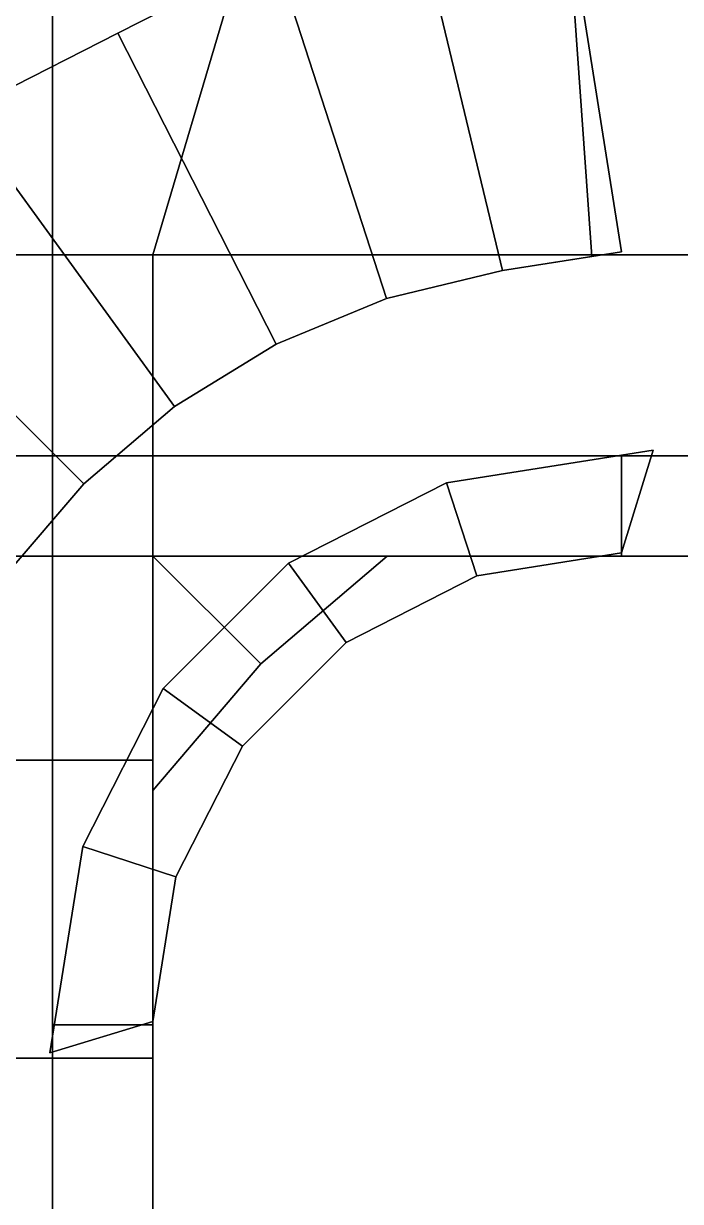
# Model space of a CAD drawing. Header units: millimetres. Extents: x -40.9 to 0, y -39.3 to 53.8.
# Drawn here: x -24.93 to -15.12, y 21.37 to 38.96 of the extents above; entities that cross this region are included whole.
import ezdxf

# ---------------------------------------------------------------- set-up
doc = ezdxf.new("R2010")
doc.units = ezdxf.units.MM
for name, color, linetype in [('CUBE2', 7, 'Continuous'), ('TUBE5_COP1', 7, 'Continuous'), ('TUBE5_EXT7', 7, 'Continuous')]:
    doc.layers.add(name, color=color, linetype=linetype)

msp = doc.modelspace()

# ---------------------------------------------------------------- linework, layer by layer
at = {"layer": 'CUBE2'}
for points, invisible_edges in [([(0, 35.507, 17.966), (-7.667, 53.767, 17.966), (-21, 42.267, 17.966)], 15), ([(0, 35.507, -14.034), (-21, 42.267, -14.034), (-7.667, 53.767, -14.034)], 15), ([(-27.5, 35.507, 17.966), (-24.5, 35.507, 17.966), (-24.5, 42.267, 17.966)], 12), ([(-24.5, 42.267, 17.966), (-27.5, 42.267, 17.966), (-27.5, 35.507, 17.966)], 12), ([(-27.5, 42.267, -14.034), (-24.5, 42.267, -14.034), (-24.5, 35.507, -14.034)], 12), ([(-27.5, 42.267, -14.034), (-24.5, 35.507, -14.034), (-27.5, 35.507, -14.034)], 1), ([(-24.5, 42.267, 17.966), (-24.5, 35.507, 17.966), (-23, 35.507, 17.966)], 12), ([(-24.5, 42.267, 17.966), (-23, 35.507, 17.966), (-21, 42.267, 17.966)], 1), ([(-24.5, 42.267, -14.034), (-21, 42.267, -14.034), (-23, 35.507, -14.034)], 12), ([(-24.5, 42.267, -14.034), (-23, 35.507, -14.034), (-24.5, 35.507, -14.034)], 1), ([(-21, 42.267, 17.966), (-23, 35.507, 17.966), (0, 35.507, 17.966)], 12), ([(0, 35.507, -14.034), (-23, 35.507, -14.034), (-21, 42.267, -14.034)], 12), ([(-24.5, 32.507, 15.466), (-24.5, 35.507, 15.466), (-27.5, 32.507, 15.466)], 2), ([(-24.5, 35.507, 15.466), (-27.5, 35.507, 15.466), (-27.5, 32.507, 15.466)], 12), ([(-27.5, 35.507, -14.034), (-24.5, 35.507, -14.034), (-24.5, 32.507, -14.034)], 12), ([(-27.5, 35.507, -14.034), (-24.5, 32.507, -14.034), (-27.5, 32.507, -14.034)], 1), ([(-27.5, 35.507, 17.966), (-27.5, 35.507, 15.466), (-24.5, 35.507, 17.966)], 2), ([(-27.5, 35.507, 15.466), (-24.5, 35.507, 15.466), (-24.5, 35.507, 17.966)], 12), ([(-24.5, 32.507, 15.466), (-23, 32.507, 15.466), (-23, 35.507, 15.466)], 12), ([(-23, 35.507, 15.466), (-24.5, 35.507, 15.466), (-24.5, 32.507, 15.466)], 12), ([(-24.5, 35.507, -14.034), (-23, 35.507, -14.034), (-23, 32.507, -14.034)], 12), ([(-24.5, 35.507, -14.034), (-23, 32.507, -14.034), (-24.5, 32.507, -14.034)], 1), ([(-24.5, 35.507, 15.466), (-23, 35.507, 15.466), (-23, 35.507, 17.966)], 12), ([(-24.5, 35.507, 15.466), (-23, 35.507, 17.966), (-24.5, 35.507, 17.966)], 1), ([(-23, 32.507, 15.466), (0, 32.507, 15.466), (0, 35.507, 15.466)], 12), ([(0, 35.507, 15.466), (-23, 35.507, 15.466), (-23, 32.507, 15.466)], 12), ([(-23, 35.507, -14.034), (0, 35.507, -14.034), (0, 32.507, -14.034)], 12), ([(-23, 35.507, -14.034), (0, 32.507, -14.034), (-23, 32.507, -14.034)], 1), ([(-23, 35.507, 15.466), (0, 35.507, 15.466), (0, 35.507, 17.966)], 12), ([(-23, 35.507, 15.466), (0, 35.507, 17.966), (-23, 35.507, 17.966)], 1), ([(-27.5, 31.007, 15.466), (-24.5, 31.007, 15.466), (-24.5, 32.507, 15.466)], 12), ([(-24.5, 32.507, 15.466), (-27.5, 32.507, 15.466), (-27.5, 31.007, 15.466)], 12), ([(-27.5, 32.507, -14.034), (-24.5, 32.507, -14.034), (-24.5, 31.007, -14.034)], 12), ([(-27.5, 32.507, -14.034), (-24.5, 31.007, -14.034), (-27.5, 31.007, -14.034)], 1), ([(-24.5, 31.007, 15.466), (-23, 31.007, 15.466), (-23, 32.507, 15.466)], 12), ([(-23, 32.507, 15.466), (-24.5, 32.507, 15.466), (-24.5, 31.007, 15.466)], 12), ([(-24.5, 32.507, -14.034), (-23, 32.507, -14.034), (-23, 31.007, -14.034)], 12), ([(-24.5, 32.507, -14.034), (-23, 31.007, -14.034), (-24.5, 31.007, -14.034)], 1), ([(-24.5, 32.507, 15.466), (-24.5, 31.007, 15.466), (-24.5, 31.007, 15.466)], 12), ([(-24.5, 31.007, 15.466), (-24.5, 32.507, 15.466), (-24.5, 32.507, 15.466)], 12), ([(-23, 32.507, 15.466), (-23, 32.507, 15.466), (-24.5, 32.507, 15.466)], 2), ([(-23, 32.507, 15.466), (-24.5, 32.507, 15.466), (-24.5, 32.507, 15.466)], 12), ([(-23, 32.507, 15.466), (-23, 31.007, 15.466), (-19.5, 31.007, 15.466)], 14), ([(-23, 32.507, 15.466), (-19.5, 31.007, 15.466), (-16, 32.507, 15.466)], 3), ([(-23, 32.507, -14.034), (0, 32.507, -14.034), (0, 31.007, -14.034)], 12), ([(-23, 32.507, -14.034), (0, 31.007, -14.034), (-23, 31.007, -14.034)], 1), ([(-16, 32.507, 15.466), (0, 32.507, 15.466), (-23, 32.507, 15.466)], 2), ([(0, 32.507, 15.466), (0, 32.507, 15.466), (-23, 32.507, 15.466)], 14), ([(0, 32.507, 15.466), (-23, 32.507, 15.466), (-23, 32.507, 15.466)], 12), ([(-16, 31.007, 15.466), (-16, 32.507, 15.466), (-19.5, 31.007, 15.466)], 14), ([(-16, 32.507, 17.966), (-11.5, 31.007, 17.966), (-5.75, 31.007, 17.966)], 13), ([(-16, 32.507, 17.966), (-5.75, 31.007, 17.966), (0, 32.507, 17.966)], 3), ([(-11.5, 31.007, 17.966), (-16, 32.507, 17.966), (-16, 31.007, 17.966)], 1), ([(0, 32.507, 15.466), (-16, 32.507, 15.466), (-16, 32.507, 17.966)], 12), ([(0, 32.507, 15.466), (-16, 32.507, 17.966), (0, 32.507, 17.966)], 1), ([(-16, 31.007, 17.966), (-16, 32.507, 17.966), (-16, 32.507, 15.466)], 12), ([(-16, 32.507, 15.466), (-16, 31.007, 15.466), (-16, 31.007, 17.966)], 12), ([(-27.5, 31.007, 15.466), (-27.5, 8.757, 15.466), (-24.5, 24.007, 15.466)], 14), ([(-27.5, 31.007, 15.466), (-24.5, 24.007, 15.466), (-24.5, 31.007, 15.466)], 1), ([(-27.5, 31.007, -14.034), (-24.5, 31.007, -14.034), (-24.5, 27.96, -14.034)], 12), ([(-27.5, 31.007, -14.034), (-24.5, 27.96, -14.034), (-27.5, 27.96, -14.034)], 1), ([(-24.5, 31.007, -14.034), (-23, 31.007, -14.034), (-23, 27.96, -14.034)], 12), ([(-24.5, 31.007, -14.034), (-23, 27.96, -14.034), (-24.5, 27.96, -14.034)], 1), ([(-24.5, 31.007, 15.466), (-24.5, 24.007, 15.466), (-23, 27.507, 15.466)], 14), ([(-24.5, 31.007, 15.466), (-23, 27.507, 15.466), (-23, 31.007, 15.466)], 3), ([(-24.5, 31.007, 15.466), (-24.5, 24.007, 15.466), (-24.5, 24.007, 15.466)], 12), ([(-24.5, 24.007, 15.466), (-24.5, 31.007, 15.466), (-24.5, 31.007, 15.466)], 12), ([(-23, 31.007, 15.466), (-21.39, 29.397, 15.466), (-19.5, 31.007, 15.466)], 12), ([(0, 31.007, -14.034), (0, -15.993, -14.034), (-23, 5.71, -14.034)], 14), ([(0, 31.007, -14.034), (-23, 5.71, -14.034), (-23, 10.16, -14.034)], 13), ([(0, 31.007, -14.034), (-23, 10.16, -14.034), (-23, 14.61, -14.034)], 13), ([(0, 31.007, -14.034), (-23, 14.61, -14.034), (-23, 19.06, -14.034)], 13), ([(0, 31.007, -14.034), (-23, 19.06, -14.034), (-23, 23.51, -14.034)], 13), ([(-23, 23.51, -14.034), (-23, 27.96, -14.034), (0, 31.007, -14.034)], 14), ([(-23, 27.96, -14.034), (-23, 31.007, -14.034), (0, 31.007, -14.034)], 12), ([(-16, 31.007, -8.034), (-21.39, 29.397, -8.034), (-23, 24.007, -8.034)], 15), ([(-16, 31.007, -8.034), (-23, 24.007, -8.034), (-23, 21.66, -8.034)], 13), ([(-23, 21.66, -8.034), (-11.5, 31.007, -8.034), (-16, 31.007, -8.034)], 13), ([(-23, 21.66, -8.034), (-23, 17.91, -8.034), (-11.5, 31.007, -8.034)], 14), ([(-23, 17.91, -8.034), (-5.75, 31.007, -8.034), (-11.5, 31.007, -8.034)], 13), ([(-23, 17.91, -8.034), (-23, 14.16, -8.034), (-5.75, 31.007, -8.034)], 14), ([(-23, 14.16, -8.034), (-23, 10.41, -8.034), (-5.75, 31.007, -8.034)], 14), ([(-23, 10.41, -8.034), (0, 31.007, -8.034), (-5.75, 31.007, -8.034)], 13), ([(-23, 10.41, -8.034), (-23, 6.66, -8.034), (0, 31.007, -8.034)], 14), ([(-23, 6.66, -8.034), (0, -15.993, -8.034), (0, 31.007, -8.034)], 13), ([(-23, 27.507, 15.466), (-21.39, 29.397, 15.466), (-23, 31.007, 15.466)], 12), ([(-16, 31.007, -8.034), (-19.5, 31.007, -8.034), (-21.39, 29.397, -8.034)], 12), ([(-21.39, 29.397, -8.034), (-19.5, 31.007, -8.034), (-19.5, 31.007, 5.966)], 12), ([(-21.39, 29.397, -8.034), (-19.5, 31.007, 5.966), (-21.39, 29.397, 5.966)], 1), ([(-21.39, 29.397, 5.966), (-19.5, 31.007, 5.966), (-19.5, 31.007, 15.466)], 12), ([(-21.39, 29.397, 5.966), (-19.5, 31.007, 15.466), (-21.39, 29.397, 15.466)], 1), ([(-19.5, 31.007, 15.466), (-16, 31.007, 15.466), (-16, 31.007, 15.466)], 12), ([(-16, 31.007, 15.466), (-19.5, 31.007, 15.466), (-19.5, 31.007, 5.966)], 12), ([(-19.5, 31.007, 5.966), (-16, 31.007, 5.966), (-16, 31.007, 15.466)], 12), ([(-16, 31.007, 5.966), (-19.5, 31.007, 5.966), (-19.5, 31.007, -8.034)], 12), ([(-19.5, 31.007, -8.034), (-16, 31.007, -8.034), (-16, 31.007, 5.966)], 12), ([(-16, 31.007, 15.466), (-16, 31.007, 15.466), (-11.5, 31.007, 15.466)], 2), ([(-16, 31.007, 15.466), (-16, 31.007, 5.966), (-11.5, 31.007, 15.466)], 14), ([(-16, 31.007, 5.966), (-11.5, 31.007, 5.966), (-11.5, 31.007, 15.466)], 12), ([(-11.5, 31.007, 17.966), (-16, 31.007, 17.966), (-16, 31.007, 15.466)], 12), ([(-16, 31.007, 15.466), (-11.5, 31.007, 15.466), (-11.5, 31.007, 17.966)], 12), ([(-16, 31.007, 5.966), (-16, 31.007, -8.034), (-11.5, 31.007, 5.966)], 2), ([(-16, 31.007, -8.034), (-11.5, 31.007, -8.034), (-11.5, 31.007, 5.966)], 12), ([(-21.39, 29.397, -8.034), (-23, 27.507, -8.034), (-23, 24.007, -8.034)], 12), ([(-21.39, 29.397, 15.466), (-23, 27.507, 15.466), (-23, 27.507, 5.966)], 12), ([(-23, 27.507, 5.966), (-21.39, 29.397, 5.966), (-21.39, 29.397, 15.466)], 12), ([(-21.39, 29.397, 5.966), (-23, 27.507, 5.966), (-23, 27.507, -8.034)], 12), ([(-23, 27.507, -8.034), (-21.39, 29.397, -8.034), (-21.39, 29.397, 5.966)], 12), ([(-27.5, 27.96, -14.034), (-24.5, 27.96, -14.034), (-24.5, 23.51, -14.034)], 12), ([(-27.5, 27.96, -14.034), (-24.5, 23.51, -14.034), (-27.5, 23.51, -14.034)], 1), ([(-24.5, 27.96, -14.034), (-23, 27.96, -14.034), (-23, 23.51, -14.034)], 12), ([(-24.5, 27.96, -14.034), (-23, 23.51, -14.034), (-24.5, 23.51, -14.034)], 1), ([(-23, 24.007, 15.466), (-23, 27.507, 15.466), (-24.5, 24.007, 15.466)], 14), ([(-23, 24.007, -8.034), (-23, 27.507, -8.034), (-23, 27.507, 5.966)], 12), ([(-23, 24.007, -8.034), (-23, 27.507, 5.966), (-23, 24.007, 5.966)], 1), ([(-23, 24.007, 5.966), (-23, 27.507, 5.966), (-23, 27.507, 15.466)], 12), ([(-23, 24.007, 5.966), (-23, 27.507, 15.466), (-23, 24.007, 15.466)], 1), ([(-27.5, 8.757, 15.466), (-24.5, -15.993, 15.466), (-24.5, 24.007, 15.466)], 13), ([(-23, 1.34, 17.966), (-23, 24.007, 17.966), (-24.5, 5.257, 17.966)], 14), ([(-23, 24.007, 17.966), (-24.5, 24.007, 17.966), (-24.5, 5.257, 17.966)], 12), ([(-24.5, 24.007, 15.466), (-23, 24.007, 15.466), (-23, 24.007, 15.466)], 12), ([(-24.5, -15.993, 15.466), (-24.5, 24.007, 15.466), (-24.5, 24.007, 15.466)], 12), ([(-24.5, -15.993, 15.466), (-24.5, 24.007, 15.466), (-24.5, -15.993, 15.466)], 1), ([(-24.5, 24.007, 17.966), (-23, 24.007, 17.966), (-23, 24.007, 15.466)], 12), ([(-23, 24.007, 15.466), (-24.5, 24.007, 15.466), (-24.5, 24.007, 17.966)], 12), ([(-24.5, 5.257, 17.966), (-24.5, 24.007, 17.966), (-24.5, 24.007, 15.466)], 12), ([(-24.5, 5.257, 17.966), (-24.5, 24.007, 15.466), (-24.5, -15.993, 15.466)], 13), ([(-23, 5.257, 5.966), (-23, 24.007, 5.966), (-23, 24.007, 15.466)], 12), ([(-23, 5.257, 5.966), (-23, 24.007, 15.466), (-23, -15.993, 15.466)], 13), ([(-23, 14.16, -8.034), (-23, 17.91, -8.034), (-23, 24.007, 5.966)], 14), ([(-23, 14.16, -8.034), (-23, 24.007, 5.966), (-23, 5.257, 5.966)], 13), ([(-23, 17.91, -8.034), (-23, 21.66, -8.034), (-23, 24.007, 5.966)], 14), ([(-23, 21.66, -8.034), (-23, 24.007, -8.034), (-23, 24.007, 5.966)], 12), ([(-23, -15.993, 15.466), (-23, 24.007, 15.466), (-23, 24.007, 15.466)], 12), ([(-23, 24.007, 15.466), (-23, 1.34, 15.466), (-23, -15.993, 15.466)], 12), ([(-23, -15.993, 15.466), (-23, -15.993, 15.466), (-23, 24.007, 15.466)], 14), ([(-23, 24.007, 17.966), (-23, 1.34, 17.966), (-23, 1.34, 15.466)], 12), ([(-23, 1.34, 15.466), (-23, 24.007, 15.466), (-23, 24.007, 17.966)], 12), ([(-27.5, 23.51, -14.034), (-24.5, 23.51, -14.034), (-24.5, 19.06, -14.034)], 12), ([(-27.5, 23.51, -14.034), (-24.5, 19.06, -14.034), (-27.5, 19.06, -14.034)], 1), ([(-24.5, 23.51, -14.034), (-23, 23.51, -14.034), (-23, 19.06, -14.034)], 12), ([(-24.5, 23.51, -14.034), (-23, 19.06, -14.034), (-24.5, 19.06, -14.034)], 1)]:
    msp.add_3dface(points, dxfattribs=dict(at, invisible_edges=invisible_edges))
at = {"layer": 'TUBE5_COP1'}
for points, invisible_edges in [([(-15.531, 32.592, 17.966), (-15.531, 32.592, -8.334), (-18.615, 32.103, 17.966)], 2), ([(-15.531, 32.592, -8.334), (-18.615, 32.103, -8.334), (-18.615, 32.103, 17.966)], 12), ([(-16, 31.055, 17.966), (-15.531, 32.592, 17.966), (-18.615, 32.103, 17.966)], 12), ([(-18.615, 32.103, -8.334), (-15.531, 32.592, -8.334), (-16, 31.055, -8.334)], 12), ([(-15.531, 32.592, 17.966), (-16, 31.055, 17.966), (-16, 31.055, -8.334)], 12), ([(-16, 31.055, -8.334), (-15.531, 32.592, -8.334), (-15.531, 32.592, 17.966)], 12), ([(-18.615, 32.103, 17.966), (-18.615, 32.103, -8.334), (-20.974, 30.901, 17.966)], 2), ([(-18.615, 32.103, -8.334), (-20.974, 30.901, -8.334), (-20.974, 30.901, 17.966)], 12), ([(-18.163, 30.712, 17.966), (-18.615, 32.103, 17.966), (-20.974, 30.901, 17.966)], 12), ([(-20.974, 30.901, -8.334), (-18.615, 32.103, -8.334), (-18.163, 30.712, -8.334)], 12), ([(-18.615, 32.103, 17.966), (-18.163, 30.712, 17.966), (-16, 31.055, 17.966)], 12), ([(-16, 31.055, -8.334), (-18.163, 30.712, -8.334), (-18.615, 32.103, -8.334)], 12), ([(-18.163, 30.712, 17.966), (-18.163, 30.712, -8.334), (-16, 31.055, 17.966)], 2), ([(-18.163, 30.712, -8.334), (-16, 31.055, -8.334), (-16, 31.055, 17.966)], 12), ([(-20.974, 30.901, 17.966), (-20.974, 30.901, -8.334), (-22.846, 29.029, 17.966)], 2), ([(-20.974, 30.901, -8.334), (-22.846, 29.029, -8.334), (-22.846, 29.029, 17.966)], 12), ([(-20.974, 30.901, 17.966), (-22.846, 29.029, 17.966), (-21.663, 28.169, 17.966)], 12), ([(-22.846, 29.029, -8.334), (-20.974, 30.901, -8.334), (-20.114, 29.718, -8.334)], 12), ([(-21.663, 28.169, 17.966), (-20.114, 29.718, 17.966), (-20.974, 30.901, 17.966)], 12), ([(-20.974, 30.901, 17.966), (-20.114, 29.718, 17.966), (-18.163, 30.712, 17.966)], 12), ([(-18.163, 30.712, -8.334), (-20.114, 29.718, -8.334), (-20.974, 30.901, -8.334)], 12), ([(-20.114, 29.718, 17.966), (-20.114, 29.718, -8.334), (-18.163, 30.712, 17.966)], 2), ([(-20.114, 29.718, -8.334), (-18.163, 30.712, -8.334), (-18.163, 30.712, 17.966)], 12), ([(-20.114, 29.718, -8.334), (-21.663, 28.169, -8.334), (-22.846, 29.029, -8.334)], 12), ([(-21.663, 28.169, 17.966), (-21.663, 28.169, -8.334), (-20.114, 29.718, 17.966)], 2), ([(-21.663, 28.169, -8.334), (-20.114, 29.718, -8.334), (-20.114, 29.718, 17.966)], 12), ([(-22.846, 29.029, 17.966), (-22.846, 29.029, -8.334), (-24.048, 26.67, 17.966)], 2), ([(-22.846, 29.029, -8.334), (-24.048, 26.67, -8.334), (-24.048, 26.67, 17.966)], 12), ([(-22.846, 29.029, 17.966), (-24.048, 26.67, 17.966), (-22.657, 26.218, 17.966)], 12), ([(-24.048, 26.67, -8.334), (-22.846, 29.029, -8.334), (-21.663, 28.169, -8.334)], 12), ([(-22.657, 26.218, 17.966), (-21.663, 28.169, 17.966), (-22.846, 29.029, 17.966)], 12), ([(-21.663, 28.169, -8.334), (-22.657, 26.218, -8.334), (-24.048, 26.67, -8.334)], 12), ([(-22.657, 26.218, 17.966), (-22.657, 26.218, -8.334), (-21.663, 28.169, 17.966)], 2), ([(-22.657, 26.218, -8.334), (-21.663, 28.169, -8.334), (-21.663, 28.169, 17.966)], 12), ([(-24.048, 26.67, 17.966), (-24.048, 26.67, -8.334), (-24.537, 23.586, 17.966)], 2), ([(-24.048, 26.67, -8.334), (-24.537, 23.586, -8.334), (-24.537, 23.586, 17.966)], 12), ([(-24.048, 26.67, 17.966), (-24.537, 23.586, 17.966), (-23, 24.055, 17.966)], 12), ([(-24.048, 26.67, -8.334), (-23, 24.055, -8.334), (-24.537, 23.586, -8.334)], 1), ([(-24.048, 26.67, 17.966), (-23, 24.055, 17.966), (-22.657, 26.218, 17.966)], 1), ([(-24.048, 26.67, -8.334), (-22.657, 26.218, -8.334), (-23, 24.055, -8.334)], 12), ([(-23, 24.055, 17.966), (-23, 24.055, -8.334), (-22.657, 26.218, 17.966)], 2), ([(-23, 24.055, -8.334), (-22.657, 26.218, -8.334), (-22.657, 26.218, 17.966)], 12), ([(-24.537, 23.586, -8.334), (-23, 24.055, -8.334), (-23, 24.055, 17.966)], 12), ([(-24.537, 23.586, -8.334), (-23, 24.055, 17.966), (-24.537, 23.586, 17.966)], 1)]:
    msp.add_3dface(points, dxfattribs=dict(at, invisible_edges=invisible_edges))
at = {"layer": 'TUBE5_EXT7'}
for points, invisible_edges in [([(-16.444, 35.485, 17.966), (-16.815, 40.704, 17.966), (-19, 40.358, 17.966)], 12), ([(-19, 40.358, -8.334), (-16.815, 40.704, -8.334), (-16.444, 35.485, -8.113)], 12), ([(-16.444, 35.485, 17.966), (-16.815, 40.704, 17.966), (-19, 40.358, 17.966)], 12), ([(-19, 40.358, -8.334), (-16.815, 40.704, -8.334), (-16.444, 35.485, -8.113)], 12), ([(-16.444, 35.485, -8.113), (-16.815, 40.704, -8.334), (-16.815, 40.704, 4.816)], 12), ([(-16.444, 35.485, -8.113), (-16.815, 40.704, 4.816), (-16, 35.555, 4.816)], 1), ([(-16.815, 40.704, 17.966), (-16.444, 35.485, 17.966), (-16, 35.555, 4.816)], 12), ([(-16.815, 40.704, 17.966), (-16, 35.555, 4.816), (-16.815, 40.704, 4.816)], 1), ([(-16.444, 35.485, -8.113), (-16.815, 40.704, -8.334), (-16.815, 40.704, 4.816)], 12), ([(-16.444, 35.485, -8.113), (-16.815, 40.704, 4.816), (-16, 35.555, 4.816)], 1), ([(-16.815, 40.704, 17.966), (-16.444, 35.485, 17.966), (-16, 35.555, 4.816)], 12), ([(-16.815, 40.704, 17.966), (-16, 35.555, 4.816), (-16.815, 40.704, 4.816)], 1), ([(-19, 40.358, -8.334), (-19.51, 34.858, -8.334), (-21.185, 40.012, -8.334)], 1), ([(-19, 40.358, 17.966), (-21.185, 40.012, 17.966), (-19.51, 34.858, 17.966)], 12), ([(-19, 40.358, -8.334), (-19.51, 34.858, -8.334), (-21.185, 40.012, -8.334)], 1), ([(-19, 40.358, 17.966), (-21.185, 40.012, 17.966), (-19.51, 34.858, 17.966)], 12), ([(-19, 40.358, -8.334), (-17.777, 35.274, -8.334), (-19.51, 34.858, -8.334)], 12), ([(-19, 40.358, 17.966), (-19.51, 34.858, 17.966), (-17.777, 35.274, 17.966)], 1), ([(-19, 40.358, -8.334), (-17.777, 35.274, -8.334), (-19.51, 34.858, -8.334)], 12), ([(-19, 40.358, 17.966), (-19.51, 34.858, 17.966), (-17.777, 35.274, 17.966)], 1), ([(-16.444, 35.485, 17.966), (-19, 40.358, 17.966), (-17.777, 35.274, 17.966)], 1), ([(-17.777, 35.274, -8.334), (-19, 40.358, -8.334), (-16.444, 35.485, -8.113)], 2), ([(-16.444, 35.485, 17.966), (-19, 40.358, 17.966), (-17.777, 35.274, 17.966)], 1), ([(-17.777, 35.274, -8.334), (-19, 40.358, -8.334), (-16.444, 35.485, -8.113)], 2), ([(-23.523, 38.82, 17.966), (-21.185, 40.012, 17.966), (-21.185, 40.012, -8.334)], 12), ([(-23.523, 38.82, 17.966), (-21.185, 40.012, -8.334), (-23.523, 38.82, -8.334)], 13), ([(-19.51, 34.858, 17.966), (-21.185, 40.012, 17.966), (-23.523, 38.82, 17.966)], 12), ([(-23.523, 38.82, -8.334), (-21.185, 40.012, -8.334), (-19.51, 34.858, -8.334)], 12), ([(-23.523, 38.82, 17.966), (-21.185, 40.012, 17.966), (-21.185, 40.012, -8.334)], 12), ([(-23.523, 38.82, 17.966), (-21.185, 40.012, -8.334), (-23.523, 38.82, -8.334)], 13), ([(-19.51, 34.858, 17.966), (-21.185, 40.012, 17.966), (-23.523, 38.82, 17.966)], 12), ([(-23.523, 38.82, -8.334), (-21.185, 40.012, -8.334), (-19.51, 34.858, -8.334)], 12), ([(-23.523, 38.82, 17.966), (-23.523, 38.82, -8.334), (-25.862, 37.629, 17.966)], 3), ([(-23.523, 38.82, -8.334), (-25.862, 37.629, -8.334), (-25.862, 37.629, 17.966)], 12), ([(-23.523, 38.82, -8.334), (-22.677, 33.245, -8.334), (-25.862, 37.629, -8.334)], 1), ([(-23.523, 38.82, 17.966), (-25.862, 37.629, 17.966), (-22.677, 33.245, 17.966)], 12), ([(-23.523, 38.82, 17.966), (-23.523, 38.82, -8.334), (-25.862, 37.629, 17.966)], 3), ([(-23.523, 38.82, -8.334), (-25.862, 37.629, -8.334), (-25.862, 37.629, 17.966)], 12), ([(-23.523, 38.82, -8.334), (-22.677, 33.245, -8.334), (-25.862, 37.629, -8.334)], 1), ([(-23.523, 38.82, 17.966), (-25.862, 37.629, 17.966), (-22.677, 33.245, 17.966)], 12), ([(-19.51, 34.858, 17.966), (-23.523, 38.82, 17.966), (-21.157, 34.175, 17.966)], 1), ([(-23.523, 38.82, -8.334), (-21.157, 34.175, -8.334), (-22.677, 33.245, -8.334)], 12), ([(-23.523, 38.82, 17.966), (-22.677, 33.245, 17.966), (-21.157, 34.175, 17.966)], 1), ([(-21.157, 34.175, -8.334), (-23.523, 38.82, -8.334), (-19.51, 34.858, -8.334)], 2), ([(-19.51, 34.858, 17.966), (-23.523, 38.82, 17.966), (-21.157, 34.175, 17.966)], 1), ([(-23.523, 38.82, -8.334), (-21.157, 34.175, -8.334), (-22.677, 33.245, -8.334)], 12), ([(-23.523, 38.82, 17.966), (-22.677, 33.245, 17.966), (-21.157, 34.175, 17.966)], 1), ([(-21.157, 34.175, -8.334), (-23.523, 38.82, -8.334), (-19.51, 34.858, -8.334)], 2), ([(-22.677, 33.245, 17.966), (-25.862, 37.629, 17.966), (-27.718, 35.773, 17.966)], 12), ([(-27.718, 35.773, -8.334), (-25.862, 37.629, -8.334), (-22.677, 33.245, -8.334)], 12), ([(-22.677, 33.245, 17.966), (-25.862, 37.629, 17.966), (-27.718, 35.773, 17.966)], 12), ([(-27.718, 35.773, -8.334), (-25.862, 37.629, -8.334), (-22.677, 33.245, -8.334)], 12), ([(-22.677, 33.245, 17.966), (-27.718, 35.773, 17.966), (-24.032, 32.087, 17.966)], 1), ([(-27.718, 35.773, -8.334), (-24.032, 32.087, -8.334), (-25.19, 30.732, -8.334)], 12), ([(-27.718, 35.773, 17.966), (-25.19, 30.732, 17.966), (-24.032, 32.087, 17.966)], 1), ([(-24.032, 32.087, -8.334), (-27.718, 35.773, -8.334), (-22.677, 33.245, -8.334)], 2), ([(-22.677, 33.245, 17.966), (-27.718, 35.773, 17.966), (-24.032, 32.087, 17.966)], 1), ([(-27.718, 35.773, -8.334), (-24.032, 32.087, -8.334), (-25.19, 30.732, -8.334)], 12), ([(-27.718, 35.773, 17.966), (-25.19, 30.732, 17.966), (-24.032, 32.087, 17.966)], 1), ([(-24.032, 32.087, -8.334), (-27.718, 35.773, -8.334), (-22.677, 33.245, -8.334)], 2), ([(-17.777, 35.274, 4.816), (-16, 35.555, 4.816), (-16.444, 35.485, 17.966)], 12), ([(-16, 35.555, 4.816), (-17.777, 35.274, 4.816), (-16.444, 35.485, -8.113)], 2), ([(-17.777, 35.274, 4.816), (-16, 35.555, 4.816), (-16.444, 35.485, 17.966)], 12), ([(-16, 35.555, 4.816), (-17.777, 35.274, 4.816), (-16.444, 35.485, -8.113)], 2), ([(-17.777, 35.274, 17.966), (-17.777, 35.274, 4.816), (-16.444, 35.485, 17.966)], 2), ([(-17.777, 35.274, 4.816), (-17.777, 35.274, -8.334), (-16.444, 35.485, -8.113)], 12), ([(-17.777, 35.274, 17.966), (-17.777, 35.274, 4.816), (-16.444, 35.485, 17.966)], 2), ([(-17.777, 35.274, 4.816), (-17.777, 35.274, -8.334), (-16.444, 35.485, -8.113)], 12), ([(-19.51, 34.858, 17.966), (-19.51, 34.858, 4.816), (-17.777, 35.274, 17.966)], 2), ([(-19.51, 34.858, 4.816), (-17.777, 35.274, 4.816), (-17.777, 35.274, 17.966)], 12), ([(-19.51, 34.858, -8.334), (-17.777, 35.274, -8.334), (-17.777, 35.274, 4.816)], 12), ([(-19.51, 34.858, -8.334), (-17.777, 35.274, 4.816), (-19.51, 34.858, 4.816)], 1), ([(-19.51, 34.858, 17.966), (-19.51, 34.858, 4.816), (-17.777, 35.274, 17.966)], 2), ([(-19.51, 34.858, 4.816), (-17.777, 35.274, 4.816), (-17.777, 35.274, 17.966)], 12), ([(-19.51, 34.858, -8.334), (-17.777, 35.274, -8.334), (-17.777, 35.274, 4.816)], 12), ([(-19.51, 34.858, -8.334), (-17.777, 35.274, 4.816), (-19.51, 34.858, 4.816)], 1), ([(-21.157, 34.175, 17.966), (-21.157, 34.175, 4.816), (-19.51, 34.858, 17.966)], 2), ([(-21.157, 34.175, 4.816), (-19.51, 34.858, 4.816), (-19.51, 34.858, 17.966)], 12), ([(-19.51, 34.858, 4.816), (-21.157, 34.175, 4.816), (-21.157, 34.175, -8.334)], 12), ([(-21.157, 34.175, -8.334), (-19.51, 34.858, -8.334), (-19.51, 34.858, 4.816)], 12), ([(-21.157, 34.175, 17.966), (-21.157, 34.175, 4.816), (-19.51, 34.858, 17.966)], 2), ([(-21.157, 34.175, 4.816), (-19.51, 34.858, 4.816), (-19.51, 34.858, 17.966)], 12), ([(-19.51, 34.858, 4.816), (-21.157, 34.175, 4.816), (-21.157, 34.175, -8.334)], 12), ([(-21.157, 34.175, -8.334), (-19.51, 34.858, -8.334), (-19.51, 34.858, 4.816)], 12), ([(-22.677, 33.245, 17.966), (-22.677, 33.245, 4.816), (-21.157, 34.175, 17.966)], 2), ([(-22.677, 33.245, 4.816), (-21.157, 34.175, 4.816), (-21.157, 34.175, 17.966)], 12), ([(-22.677, 33.245, -8.334), (-21.157, 34.175, -8.334), (-21.157, 34.175, 4.816)], 12), ([(-22.677, 33.245, -8.334), (-21.157, 34.175, 4.816), (-22.677, 33.245, 4.816)], 1), ([(-22.677, 33.245, 17.966), (-22.677, 33.245, 4.816), (-21.157, 34.175, 17.966)], 2), ([(-22.677, 33.245, 4.816), (-21.157, 34.175, 4.816), (-21.157, 34.175, 17.966)], 12), ([(-22.677, 33.245, -8.334), (-21.157, 34.175, -8.334), (-21.157, 34.175, 4.816)], 12), ([(-22.677, 33.245, -8.334), (-21.157, 34.175, 4.816), (-22.677, 33.245, 4.816)], 1), ([(-24.032, 32.087, 17.966), (-24.032, 32.087, 4.816), (-22.677, 33.245, 17.966)], 2), ([(-24.032, 32.087, 4.816), (-22.677, 33.245, 4.816), (-22.677, 33.245, 17.966)], 12), ([(-22.677, 33.245, 4.816), (-24.032, 32.087, 4.816), (-24.032, 32.087, -8.334)], 12), ([(-24.032, 32.087, -8.334), (-22.677, 33.245, -8.334), (-22.677, 33.245, 4.816)], 12), ([(-24.032, 32.087, 17.966), (-24.032, 32.087, 4.816), (-22.677, 33.245, 17.966)], 2), ([(-24.032, 32.087, 4.816), (-22.677, 33.245, 4.816), (-22.677, 33.245, 17.966)], 12), ([(-22.677, 33.245, 4.816), (-24.032, 32.087, 4.816), (-24.032, 32.087, -8.334)], 12), ([(-24.032, 32.087, -8.334), (-22.677, 33.245, -8.334), (-22.677, 33.245, 4.816)], 12), ([(-25.19, 30.732, 17.966), (-25.19, 30.732, 4.816), (-24.032, 32.087, 17.966)], 2), ([(-25.19, 30.732, 4.816), (-24.032, 32.087, 4.816), (-24.032, 32.087, 17.966)], 12), ([(-25.19, 30.732, -8.334), (-24.032, 32.087, -8.334), (-24.032, 32.087, 4.816)], 12), ([(-25.19, 30.732, -8.334), (-24.032, 32.087, 4.816), (-25.19, 30.732, 4.816)], 1), ([(-25.19, 30.732, 17.966), (-25.19, 30.732, 4.816), (-24.032, 32.087, 17.966)], 2), ([(-25.19, 30.732, 4.816), (-24.032, 32.087, 4.816), (-24.032, 32.087, 17.966)], 12), ([(-25.19, 30.732, -8.334), (-24.032, 32.087, -8.334), (-24.032, 32.087, 4.816)], 12), ([(-25.19, 30.732, -8.334), (-24.032, 32.087, 4.816), (-25.19, 30.732, 4.816)], 1)]:
    msp.add_3dface(points, dxfattribs=dict(at, invisible_edges=invisible_edges))

doc.saveas('drawing.dxf')
